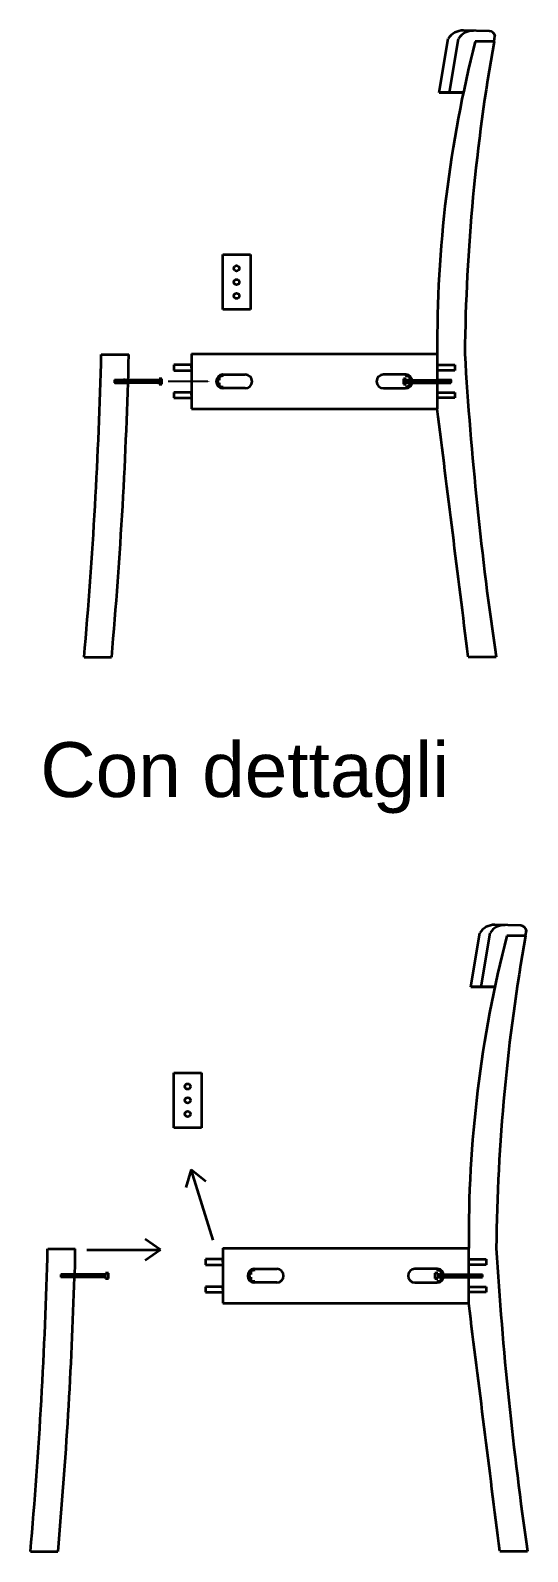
# Model space of a CAD drawing. Header units: millimetres. Extents: x 10348 to 35283, y 6687 to 13230.
# Drawn here: x 30166 to 30888, y 7603 to 9814 of the extents above; entities that cross this region are included whole.
import ezdxf
from ezdxf import colors
from ezdxf.entities.mleader import LeaderData, LeaderLine
from ezdxf.math import Vec2, Vec3

# ---------------------------------------------------------------- set-up
doc = ezdxf.new("R2010")
doc.units = ezdxf.units.MM
doc.layers.add('IF-DETL', color=4, linetype='Continuous', lineweight=35)
doc.layers.add('IF-FURN', color=7, linetype='Continuous', lineweight=35)
doc.styles.get("Standard").update_dxf_attribs({"font": 'arial.ttf'})

msp = doc.modelspace()

# ---------------------------------------------------------------- linework, layer by layer
at = {"layer": 'IF-DETL'}
for p, q in [((30776.8, 9302), (30776.8, 9305.5)), ((30287.8, 9305.1), (30287.8, 9301.5)), ((30287.8, 9305.1), (30288.2, 9305.1)), ((30776.8, 9302), (30776.5, 9302))]:
    msp.add_line(p, q, dxfattribs=at)
for centre, radius, start, end in [((30296.9, 9302.2), 9.17, 158.9289, 171.8754), ((30297.4, 9302.2), 9.17, 158.9289, 184.4088), ((30288.6, 9305.2), 0.417, 54.9424, 125.0576), ((30297.9, 9302.2), 9.17, 158.9289, 184.4088), ((30289.1, 9305.1), 0.484, 57.4171, 122.5829), ((30298.4, 9302.2), 9.17, 158.9289, 184.4088), ((30289.6, 9305.2), 0.417, 54.9424, 125.0576), ((30298.9, 9302.2), 9.17, 158.9289, 184.4088), ((30290.1, 9305.1), 0.484, 57.4171, 122.5829), ((30299.4, 9302.2), 9.17, 158.9289, 184.4088), ((30290.6, 9305.2), 0.417, 54.9424, 125.0576), ((30299.9, 9302.2), 9.17, 158.9289, 184.4088), ((30291.1, 9305.1), 0.484, 57.4171, 122.5829), ((30300.4, 9302.2), 9.17, 158.9289, 184.4088), ((30291.6, 9305.2), 0.417, 54.9424, 125.0576), ((30300.9, 9302.2), 9.17, 158.9289, 184.4088), ((30292.1, 9305.1), 0.484, 57.4171, 122.5829), ((30301.4, 9302.2), 9.17, 158.9289, 184.4088), ((30292.6, 9305.2), 0.417, 54.9424, 125.0576), ((30301.9, 9302.2), 9.17, 158.9289, 184.4088), ((30293.1, 9305.1), 0.484, 57.4171, 122.5829), ((30302.4, 9302.2), 9.17, 158.9289, 184.4088), ((30293.6, 9305.2), 0.417, 54.9424, 125.0576), ((30302.9, 9302.2), 9.17, 158.9289, 184.4088), ((30294.1, 9305.1), 0.484, 57.4171, 122.5829), ((30303.4, 9302.2), 9.17, 158.9289, 184.4088), ((30294.6, 9305.2), 0.417, 54.9424, 125.0576), ((30303.9, 9302.2), 9.17, 158.9289, 184.4088), ((30295.1, 9305.1), 0.484, 57.4171, 122.5829), ((30304.4, 9302.2), 9.17, 158.9289, 184.4088), ((30295.6, 9305.2), 0.417, 54.9424, 125.0576), ((30304.9, 9302.2), 9.17, 158.9289, 184.4088), ((30296.1, 9305.1), 0.484, 57.4171, 122.5829), ((30305.4, 9302.2), 9.17, 158.9289, 184.4088), ((30296.6, 9305.2), 0.417, 54.9424, 125.0576), ((30305.9, 9302.2), 9.17, 158.9289, 184.4088), ((30297.1, 9305.1), 0.484, 57.4171, 122.5829), ((30306.4, 9302.2), 9.17, 158.9289, 184.4088), ((30297.6, 9305.2), 0.417, 54.9424, 125.0576), ((30306.9, 9302.2), 9.17, 158.9289, 184.4088), ((30298.1, 9305.1), 0.484, 57.4171, 122.5829), ((30307.4, 9302.2), 9.17, 158.9289, 184.4088), ((30298.6, 9305.2), 0.417, 54.9424, 125.0576), ((30307.9, 9302.2), 9.17, 158.9289, 184.4088), ((30299.1, 9305.1), 0.484, 57.4171, 122.5829), ((30308.4, 9302.2), 9.17, 158.9289, 184.4088), ((30299.6, 9305.2), 0.417, 54.9424, 125.0576), ((30308.9, 9302.2), 9.17, 158.9289, 184.4088), ((30300.1, 9305.1), 0.484, 57.4171, 122.5829), ((30309.4, 9302.2), 9.17, 158.9289, 184.4088), ((30300.6, 9305.2), 0.417, 54.9424, 125.0576), ((30309.9, 9302.2), 9.17, 158.9289, 184.4088), ((30301.1, 9305.2), 0.484, 57.4171, 122.5829), ((30310.4, 9302.2), 9.17, 158.9289, 184.4088), ((30301.6, 9305.2), 0.417, 54.9424, 125.0576), ((30310.9, 9302.3), 9.17, 158.9289, 184.4088), ((30302.1, 9305.2), 0.484, 57.4171, 122.5829), ((30311.4, 9302.3), 9.17, 158.9289, 184.4088), ((30302.6, 9305.2), 0.417, 54.9424, 125.0576), ((30311.9, 9302.2), 9.17, 158.9289, 184.4088), ((30303.1, 9305.2), 0.484, 57.4171, 122.5829), ((30312.4, 9302.2), 9.17, 158.9289, 184.4088), ((30303.6, 9305.2), 0.417, 54.9424, 125.0576), ((30312.9, 9302.2), 9.17, 158.9289, 184.4088), ((30304.1, 9305.1), 0.484, 57.4171, 122.5829), ((30313.4, 9302.2), 9.17, 158.9289, 184.4088), ((30304.6, 9305.2), 0.417, 54.9424, 125.0576), ((30313.9, 9302.2), 9.17, 158.9289, 184.4088), ((30305.1, 9305.1), 0.484, 57.4171, 122.5829), ((30314.4, 9302.2), 9.17, 158.9289, 184.4088), ((30305.6, 9305.2), 0.417, 54.9424, 125.0576), ((30314.9, 9302.2), 9.17, 158.9289, 184.4088), ((30306.1, 9305.1), 0.484, 57.4171, 122.5829), ((30315.4, 9302.2), 9.17, 158.9289, 184.4088), ((30306.6, 9305.2), 0.417, 54.9424, 125.0576), ((30315.9, 9302.2), 9.17, 158.9289, 184.4088), ((30307.1, 9305.1), 0.484, 57.4171, 122.5829), ((30316.4, 9302.2), 9.17, 158.9289, 184.4088), ((30307.6, 9305.2), 0.417, 54.9424, 125.0576), ((30748.3, 9304.8), 9.17, 338.9289, 4.4088), ((30748.8, 9304.8), 9.17, 338.9289, 4.4088), ((30757.7, 9305.2), 0.43, 56.1241, 123.8759), ((30749.3, 9304.8), 9.17, 338.9289, 4.4088), ((30758.2, 9305.2), 0.456, 55.1885, 124.8115), ((30749.8, 9304.8), 9.17, 338.9289, 4.4088), ((30758.7, 9305.2), 0.43, 56.1241, 123.8759), ((30750.3, 9304.8), 9.17, 338.9289, 4.4088), ((30759.2, 9305.2), 0.456, 55.1885, 124.8115), ((30750.8, 9304.8), 9.17, 338.9289, 4.4088), ((30759.7, 9305.2), 0.43, 56.1241, 123.8759), ((30751.3, 9304.8), 9.17, 338.9289, 4.4088), ((30760.2, 9305.2), 0.456, 55.1885, 124.8115), ((30751.8, 9304.8), 9.17, 338.9289, 4.4088), ((30760.7, 9305.2), 0.43, 56.1241, 123.8759), ((30752.3, 9304.8), 9.17, 338.9289, 4.4088), ((30761.2, 9305.2), 0.456, 55.1885, 124.8115), ((30752.8, 9304.8), 9.17, 338.9289, 4.4088), ((30761.7, 9305.2), 0.43, 56.1241, 123.8759), ((30753.3, 9304.8), 9.17, 338.9289, 4.4088), ((30762.2, 9305.2), 0.456, 55.1885, 124.8115), ((30753.8, 9304.8), 9.17, 338.9289, 4.4088), ((30762.7, 9305.2), 0.43, 56.1241, 123.8759), ((30754.3, 9304.8), 9.17, 338.9289, 4.4088), ((30763.2, 9305.2), 0.456, 55.1885, 124.8115), ((30754.8, 9304.8), 9.17, 338.9289, 4.4088), ((30763.7, 9305.2), 0.43, 56.1241, 123.8759), ((30755.3, 9304.8), 9.17, 338.9289, 4.4088), ((30764.2, 9305.2), 0.456, 55.1885, 124.8115), ((30755.8, 9304.8), 9.17, 338.9289, 4.4088), ((30764.6, 9305.2), 0.43, 56.1241, 123.8759), ((30756.3, 9304.8), 9.17, 338.9289, 4.4088), ((30765.1, 9305.2), 0.456, 55.1885, 124.8115), ((30756.8, 9304.8), 9.17, 338.9289, 4.4088), ((30765.6, 9305.2), 0.43, 56.1241, 123.8759), ((30757.3, 9304.8), 9.17, 338.9289, 4.4088), ((30766.1, 9305.2), 0.456, 55.1885, 124.8115), ((30757.8, 9304.8), 9.17, 338.9289, 4.4088), ((30766.6, 9305.2), 0.43, 56.1241, 123.8759), ((30758.3, 9304.8), 9.17, 338.9289, 4.4088), ((30767.1, 9305.2), 0.456, 55.1885, 124.8115), ((30758.8, 9304.8), 9.17, 338.9289, 4.4088), ((30767.6, 9305.2), 0.43, 56.1241, 123.8759), ((30759.3, 9304.8), 9.17, 338.9289, 4.4088), ((30768.1, 9305.2), 0.456, 55.1885, 124.8115), ((30759.8, 9304.8), 9.17, 338.9289, 4.4088), ((30768.6, 9305.2), 0.43, 56.1241, 123.8759), ((30760.3, 9304.8), 9.17, 338.9289, 4.4088), ((30769.1, 9305.2), 0.456, 55.1885, 124.8115), ((30760.8, 9304.8), 9.17, 338.9289, 4.4088), ((30769.6, 9305.2), 0.43, 56.1241, 123.8759), ((30761.3, 9304.8), 9.17, 338.9289, 4.4088), ((30770.1, 9305.2), 0.456, 55.1885, 124.8115), ((30761.8, 9304.8), 9.17, 338.9289, 4.4088), ((30770.6, 9305.2), 0.43, 56.1241, 123.8759), ((30762.3, 9304.8), 9.17, 338.9289, 4.4088), ((30771.1, 9305.2), 0.456, 55.1885, 124.8115), ((30762.8, 9304.8), 9.17, 338.9289, 4.4088), ((30771.6, 9305.2), 0.43, 56.1241, 123.8759), ((30763.3, 9304.8), 9.17, 338.9289, 4.4088), ((30772.1, 9305.2), 0.456, 55.1885, 124.8115), ((30763.8, 9304.8), 9.17, 338.9289, 4.4088), ((30772.6, 9305.2), 0.43, 56.1241, 123.8759), ((30764.3, 9304.8), 9.17, 338.9289, 4.4088), ((30773.1, 9305.2), 0.456, 55.1885, 124.8115), ((30764.8, 9304.8), 9.17, 338.9289, 4.4088), ((30773.6, 9305.2), 0.43, 56.1241, 123.8759), ((30765.3, 9304.8), 9.17, 338.9289, 4.4088), ((30774.1, 9305.2), 0.456, 55.1885, 124.8115), ((30765.8, 9304.8), 9.17, 338.9289, 4.4088), ((30774.6, 9305.2), 0.43, 56.1241, 123.8759), ((30766.3, 9304.8), 9.17, 338.9289, 4.4088), ((30775.1, 9305.2), 0.456, 55.1885, 124.8115), ((30766.8, 9304.8), 9.17, 338.9289, 4.4088), ((30775.6, 9305.2), 0.43, 56.1241, 123.8759), ((30767.3, 9304.8), 9.17, 338.9289, 4.4088), ((30776.1, 9305.2), 0.456, 55.1885, 124.8115), ((30776.6, 9305.1), 0.485, 64.4299, 115.5701), ((30288, 9302), 0.485, 244.4299, 295.5701), ((30288.5, 9301.9), 0.456, 235.1885, 304.8115), ((30289, 9301.9), 0.43, 236.1241, 303.8759), ((30289.5, 9301.9), 0.456, 235.1885, 304.8115), ((30290, 9301.9), 0.43, 236.1241, 303.8759), ((30290.5, 9301.9), 0.456, 235.1885, 304.8115), ((30291, 9301.9), 0.43, 236.1241, 303.8759), ((30291.5, 9301.9), 0.456, 235.1885, 304.8115), ((30292, 9301.9), 0.43, 236.1241, 303.8759), ((30292.5, 9301.9), 0.456, 235.1885, 304.8115), ((30293, 9301.9), 0.43, 236.1241, 303.8759), ((30293.5, 9301.9), 0.456, 235.1885, 304.8115), ((30294, 9301.9), 0.43, 236.1241, 303.8759), ((30294.5, 9301.9), 0.456, 235.1885, 304.8115), ((30295, 9301.9), 0.43, 236.1241, 303.8759), ((30295.5, 9301.9), 0.456, 235.1885, 304.8115), ((30296, 9301.9), 0.43, 236.1241, 303.8759), ((30296.5, 9301.9), 0.456, 235.1885, 304.8115), ((30297, 9301.9), 0.43, 236.1241, 303.8759), ((30297.5, 9301.9), 0.456, 235.1885, 304.8115), ((30298, 9301.9), 0.43, 236.1241, 303.8759), ((30298.5, 9301.9), 0.456, 235.1885, 304.8115), ((30299, 9301.9), 0.43, 236.1241, 303.8759), ((30299.5, 9301.9), 0.456, 235.1885, 304.8115), ((30300, 9301.9), 0.43, 236.1241, 303.8759), ((30300.5, 9301.9), 0.456, 235.1885, 304.8115), ((30301, 9301.9), 0.43, 236.1241, 303.8759), ((30301.5, 9301.9), 0.456, 235.1885, 304.8115), ((30302, 9301.9), 0.43, 236.1241, 303.8759), ((30302.5, 9301.9), 0.456, 235.1885, 304.8115), ((30303, 9301.9), 0.43, 236.1241, 303.8759), ((30303.5, 9301.9), 0.456, 235.1885, 304.8115), ((30304, 9301.9), 0.43, 236.1241, 303.8759), ((30304.5, 9301.9), 0.456, 235.1885, 304.8115), ((30305, 9301.9), 0.43, 236.1241, 303.8759), ((30305.5, 9301.9), 0.456, 235.1885, 304.8115), ((30306, 9301.9), 0.43, 236.1241, 303.8759), ((30306.5, 9301.9), 0.456, 235.1885, 304.8115), ((30307, 9301.9), 0.43, 236.1241, 303.8759), ((30757.1, 9301.9), 0.417, 234.9424, 305.0576), ((30757.6, 9301.9), 0.484, 237.4171, 302.5829), ((30758.1, 9301.9), 0.417, 234.9424, 305.0576), ((30758.6, 9301.9), 0.484, 237.4171, 302.5829), ((30759.1, 9301.9), 0.417, 234.9424, 305.0576), ((30759.6, 9301.9), 0.484, 237.4171, 302.5829), ((30760.1, 9301.9), 0.417, 234.9424, 305.0576), ((30760.6, 9301.9), 0.484, 237.4171, 302.5829), ((30761.1, 9301.9), 0.417, 234.9424, 305.0576), ((30761.6, 9301.9), 0.484, 237.4171, 302.5829), ((30762.1, 9301.8), 0.417, 234.9424, 305.0576), ((30762.6, 9301.9), 0.484, 237.4171, 302.5829), ((30763.1, 9301.9), 0.417, 234.9424, 305.0576), ((30763.6, 9301.9), 0.484, 237.4171, 302.5829), ((30764.1, 9301.9), 0.417, 234.9424, 305.0576), ((30764.6, 9301.9), 0.484, 237.4171, 302.5829), ((30765.1, 9301.9), 0.417, 234.9424, 305.0576), ((30765.6, 9301.9), 0.484, 237.4171, 302.5829), ((30766.1, 9301.9), 0.417, 234.9424, 305.0576), ((30766.6, 9301.9), 0.484, 237.4171, 302.5829), ((30767.1, 9301.9), 0.417, 234.9424, 305.0576), ((30767.6, 9301.9), 0.484, 237.4171, 302.5829), ((30768.1, 9301.9), 0.417, 234.9424, 305.0576), ((30768.6, 9301.9), 0.484, 237.4171, 302.5829), ((30769.1, 9301.9), 0.417, 234.9424, 305.0576), ((30769.6, 9301.9), 0.484, 237.4171, 302.5829), ((30770.1, 9301.9), 0.417, 234.9424, 305.0576), ((30770.6, 9301.9), 0.484, 237.4171, 302.5829), ((30771.1, 9301.9), 0.417, 234.9424, 305.0576), ((30771.6, 9301.9), 0.484, 237.4171, 302.5829), ((30772.1, 9301.9), 0.417, 234.9424, 305.0576), ((30772.6, 9301.9), 0.484, 237.4171, 302.5829), ((30773.1, 9301.9), 0.417, 234.9424, 305.0576), ((30773.6, 9301.9), 0.484, 237.4171, 302.5829), ((30774.1, 9301.9), 0.417, 234.9424, 305.0576), ((30774.6, 9301.9), 0.484, 237.4171, 302.5829), ((30775.1, 9301.9), 0.417, 234.9424, 305.0576), ((30775.6, 9301.9), 0.484, 237.4171, 302.5829), ((30776.1, 9301.9), 0.417, 234.9424, 305.0576), ((30767.8, 9304.8), 9.17, 338.9289, 351.8754)]:
    msp.add_arc(centre, radius, start, end, dxfattribs=at)
at = {"layer": 'IF-FURN'}
for p, q in [((30759.7, 9723.5), (30772.7, 9801.7)), ((30774.7, 9723.5), (30787.7, 9801.7)), ((30832.6, 9812.4), (30794.7, 9813.5)), ((30824.6, 9797.5), (30812.1, 9797.5)), ((30839.4, 9797.5), (30824.6, 9797.5)), ((30839.4, 9797.5), (30840.7, 9805)), ((30759.7, 9723.5), (30794.8, 9723.5)), ((30794.8, 9723.5), (30759.7, 9723.5)), ((30759.7, 9723.5), (30779.7, 9723.5)), ((30774.7, 9723.5), (30794.8, 9723.5)), ((30794.8, 9723.5), (30781.2, 9723.5)), ((30445.3, 9407.8), (30445.3, 9487.8)), ((30445.3, 9487.8), (30485.3, 9487.8)), ((30485.3, 9487.8), (30485.3, 9407.8)), ((30485.3, 9407.8), (30445.3, 9407.8)), ((30268.7, 9342.8), (30308.8, 9342.8)), ((30399.7, 9327.5), (30374.3, 9327.5)), ((30374.3, 9327.5), (30374.3, 9319.5)), ((30399.7, 9343.5), (30756.8, 9343.5)), ((30399.7, 9343.5), (30399.7, 9263.5)), ((30399.7, 9323.5), (30399.7, 9327.5)), ((30756.8, 9343.5), (30756.8, 9263.5)), ((30756.8, 9343.5), (30756.8, 9263.5)), ((30756.8, 9327.5), (30782.2, 9327.5)), ((30782.2, 9327.5), (30782.2, 9319.5)), ((30352.9, 9305.5), (30307.8, 9305.5)), ((30352.9, 9299.5), (30352.9, 9307.5)), ((30352.9, 9307.5), (30352.9, 9305.5)), ((30356.9, 9307.5), (30352.9, 9307.5)), ((30356.9, 9299.5), (30356.9, 9307.5)), ((30374.3, 9319.5), (30399.7, 9319.5)), ((30440.1, 9305.5), (30437.6, 9305.5)), ((30440.1, 9309.5), (30440.1, 9305.5)), ((30445.9, 9311.5), (30445, 9313.5)), ((30445.9, 9313.5), (30477.8, 9313.5)), ((30710.6, 9313.5), (30678.7, 9313.5)), ((30711.7, 9307.5), (30707.7, 9307.5)), ((30707.7, 9307.5), (30707.7, 9299.5)), ((30711.7, 9307.5), (30707.7, 9307.5)), ((30707.7, 9307.5), (30707.7, 9299.5)), ((30710.6, 9311.5), (30711.5, 9313.5)), ((30711.7, 9307.5), (30711.7, 9299.5)), ((30711.7, 9307.5), (30711.7, 9305.5)), ((30711.7, 9307.5), (30711.7, 9299.5)), ((30711.7, 9307.5), (30711.7, 9305.5)), ((30711.7, 9305.5), (30756.8, 9305.5)), ((30711.7, 9305.5), (30757.4, 9305.5)), ((30716.4, 9309.5), (30716.4, 9305.5)), ((30716.4, 9305.5), (30718.9, 9305.5)), ((30782.2, 9319.5), (30756.8, 9319.5)), ((30352.9, 9301.5), (30307.2, 9301.5)), ((30352.9, 9299.5), (30356.9, 9299.5)), ((30399.7, 9287.5), (30374.3, 9287.5)), ((30374.3, 9287.5), (30374.3, 9279.5)), ((30399.7, 9283.5), (30399.7, 9287.5)), ((30437.6, 9301.5), (30440.1, 9301.5)), ((30440.1, 9301.5), (30440.1, 9297.5)), ((30445.9, 9295.5), (30445, 9293.6)), ((30477.8, 9293.5), (30445.9, 9293.5)), ((30678.7, 9293.5), (30710.6, 9293.5)), ((30707.7, 9299.5), (30711.7, 9299.5)), ((30707.7, 9299.5), (30711.7, 9299.5)), ((30710.6, 9295.5), (30711.5, 9293.6)), ((30711.7, 9299.5), (30711.7, 9301.5)), ((30711.7, 9301.5), (30756.8, 9301.5)), ((30711.7, 9299.5), (30711.7, 9301.5)), ((30711.7, 9301.5), (30756.8, 9301.5)), ((30718.9, 9301.5), (30716.4, 9301.5)), ((30716.4, 9301.5), (30716.4, 9297.5)), ((30756.8, 9287.5), (30782.2, 9287.5)), ((30782.2, 9287.5), (30782.2, 9279.5)), ((30374.3, 9279.5), (30399.7, 9279.5)), ((30399.7, 9263.5), (30756.8, 9263.5)), ((30782.2, 9279.5), (30756.8, 9279.5)), ((30243.7, 8902.8), (30283.7, 8902.8)), ((30801.8, 8903.5), (30842.3, 8903.5)), ((30878.3, 8512.9), (30840.5, 8514)), ((30805.4, 8424), (30818.5, 8502.1)), ((30820.4, 8424), (30833.5, 8502.1)), ((30870.3, 8498), (30857.8, 8498)), ((30885.1, 8498), (30870.3, 8498)), ((30885.1, 8498), (30886.5, 8505.5)), ((30805.4, 8424), (30840.5, 8424)), ((30840.5, 8424), (30805.4, 8424)), ((30805.4, 8424), (30825.4, 8424)), ((30820.4, 8424), (30840.5, 8424)), ((30840.5, 8424), (30827, 8424)), ((30374.3, 8219), (30374.3, 8299)), ((30374.3, 8299), (30414.3, 8299)), ((30414.3, 8299), (30414.3, 8219)), ((30414.3, 8219), (30374.3, 8219)), ((30399.5, 8158.4), (30391.4, 8132.5)), ((30431.2, 8055.8), (30399.5, 8158.4)), ((30399.5, 8158.4), (30420.8, 8141.5)), ((30355, 8041.6), (30332.6, 8057)), ((30190.9, 8043.2), (30231, 8043.2)), ((30247.6, 8041.8), (30355, 8041.6)), ((30355, 8041.6), (30332.6, 8026.3)), ((30445.4, 8028), (30420.1, 8028)), ((30420.1, 8028), (30420.1, 8020)), ((30445.4, 8044), (30802.6, 8044)), ((30445.4, 8044), (30445.4, 7964)), ((30445.4, 8024), (30445.4, 8028)), ((30802.6, 8006), (30802.6, 8044)), ((30802.6, 8028), (30827.9, 8028)), ((30827.9, 8028), (30827.9, 8020)), ((30229.9, 8006), (30209.9, 8006)), ((30209.9, 8006), (30209.9, 8005.5)), ((30209.9, 8005.5), (30209.9, 8002)), ((30229.3, 8002), (30209.9, 8002)), ((30275.1, 8002), (30229.3, 8002)), ((30275.1, 8006), (30229.9, 8006)), ((30275.1, 8000), (30275.1, 8008)), ((30275.1, 8008), (30275.1, 8006)), ((30279.1, 8008), (30275.1, 8008)), ((30279.1, 8000), (30279.1, 8008)), ((30420.1, 8020), (30445.4, 8020)), ((30485.8, 8006), (30483.4, 8006)), ((30483.4, 8002), (30485.8, 8002)), ((30485.8, 8010), (30485.8, 8006)), ((30485.8, 8002), (30485.8, 7998)), ((30491.7, 8012), (30490.7, 8013.9)), ((30491.7, 8014), (30523.6, 8014)), ((30756.3, 8014), (30724.4, 8014)), ((30757.5, 8008), (30753.5, 8008)), ((30753.5, 8008), (30753.5, 8000)), ((30757.5, 8008), (30753.5, 8008)), ((30753.5, 8008), (30753.5, 8000)), ((30756.3, 8012), (30757.3, 8013.9)), ((30757.5, 8008), (30757.5, 8000)), ((30757.5, 8008), (30757.5, 8006)), ((30757.5, 8008), (30757.5, 8000)), ((30757.5, 8008), (30757.5, 8006)), ((30757.5, 8006), (30802.6, 8006)), ((30757.5, 8006), (30803.2, 8006)), ((30757.5, 8000), (30757.5, 8002)), ((30757.5, 8002), (30802.6, 8002)), ((30757.5, 8000), (30757.5, 8002)), ((30757.5, 8002), (30802.6, 8002)), ((30762.2, 8010), (30762.2, 8006)), ((30762.2, 8006), (30764.6, 8006)), ((30764.6, 8002), (30762.2, 8002)), ((30762.2, 8002), (30762.2, 7998)), ((30827.9, 8020), (30802.6, 8020)), ((30802.6, 7964), (30802.6, 8002)), ((30802.6, 8002), (30822.6, 8002)), ((30803.2, 8006), (30822.6, 8006)), ((30822.6, 8002.4), (30822.6, 8006)), ((30822.6, 8002), (30822.6, 8002.4)), ((30275.1, 8000), (30279.1, 8000)), ((30445.4, 7988), (30420.1, 7988)), ((30420.1, 7988), (30420.1, 7980)), ((30420.1, 7980), (30445.4, 7980)), ((30445.4, 7984), (30445.4, 7988)), ((30491.7, 7996), (30490.7, 7994)), ((30523.6, 7994), (30491.7, 7994)), ((30724.4, 7994), (30756.3, 7994)), ((30753.5, 8000), (30757.5, 8000)), ((30753.5, 8000), (30757.5, 8000)), ((30756.3, 7996), (30757.3, 7994)), ((30802.6, 7988), (30827.9, 7988)), ((30827.9, 7980), (30802.6, 7980)), ((30827.9, 7988), (30827.9, 7980)), ((30445.4, 7964), (30802.6, 7964)), ((30847.6, 7604), (30888, 7604)), ((30165.9, 7603.2), (30205.9, 7603.2))]:
    msp.add_line(p, q, dxfattribs=at)
for centre in [(30465.3, 9467.8), (30465.3, 9447.8), (30465.3, 9427.8), (30394.3, 8279), (30394.3, 8259), (30394.3, 8239)]:
    msp.add_circle(centre, 4, dxfattribs=at)
for centre, radius, start, end in [((32523.2, 9359), 1766.4, 165.6269, 180.5027), ((30795, 9786.8), 26.7, 90.4962, 146.2263), ((30808.7, 9788.1), 25, 87.7219, 147.2313), ((33554.2, 9314.2), 2757.5, 169.9048, 179.3899), ((30831.8, 9803.4), 9.11, 10.3999, 84.9677), ((23282.4, 9519), 6988.6, 354.94119, 358.55492), ((23322.5, 9519), 6988.6, 354.94119, 358.55492), ((35951.3, 9653.5), 5163.8, 183.4409, 188.3505), ((30445.9, 9303.5), 10, 90, 270), ((30445.9, 9303.5), 10, 95.4225, 264.5775), ((30445.4, 9303.5), 8.02, 86.088, 273.912), ((30477.8, 9303.5), 10, 270, 90), ((30678.7, 9303.5), 10, 90, 270), ((30710.6, 9303.5), 10, 270, 90), ((30711.1, 9303.5), 8.02, 266.088, 93.912), ((30710.6, 9303.5), 10, 275.4225, 84.5775), ((-1262182.9, -152536.8), 1303024.3, 7.1170399, 7.1329928), ((30840.7, 8487.3), 26.7, 90.4962, 146.2263), ((30854.5, 8488.6), 25, 87.7219, 147.2313), ((30877.5, 8503.8), 9.11, 10.3999, 84.9677), ((32568.9, 8059.5), 1766.4, 165.6269, 180.5027), ((33599.9, 8014.6), 2757.5, 169.9048, 179.3899), ((23204.5, 8219.5), 6988.6, 354.94119, 358.55492), ((29494.8, 8039.4), 736.2, 357.3992, 0.3003), ((35997.1, 8353.9), 5163.8, 183.4409, 188.3505), ((23244.6, 8219.5), 6988.6, 354.94119, 358.21649), ((30491.7, 8004), 10, 90, 270), ((30491.7, 8004), 10, 95.4225, 264.5775), ((30491.1, 8004), 8.02, 86.088, 273.912), ((30523.6, 8004), 10, 270, 90), ((30724.4, 8004), 10, 90, 270), ((30756.3, 8004), 10, 270, 90), ((30756.9, 8004), 8.02, 266.088, 93.912), ((30756.3, 8004), 10, 275.4225, 84.5775), ((-1262137.1, -153836.3), 1303024.3, 7.1170399, 7.1329928)]:
    msp.add_arc(centre, radius, start, end, dxfattribs=at)

# ---------------------------------------------------------------- texts
at = {"layer": 'IF-FURN', "insert": (30180.2, 8779.3), "char_height": 79.667, "attachment_point": 1}
msp.add_mtext_dynamic_manual_height_columns('Con dettagli', width=1414.315, gutter_width=12.5, heights=[0], dxfattribs=at)

# ---------------------------------------------------------------- leaders
ml = msp.add_multileader_mtext('Standard')
ml.set_content('', color=256)
ml.set_leader_properties()
ml.build(insert=Vec2(0, 0))
ctx = ml.context
ctx.base_point, ctx.plane_origin = Vec3(30361.7, 9303.5), Vec3(30427.4, 9303.5)
ctx.text_align_type = 2
notes = []
notes.append((ctx, [(0, (1, 1, 0), (30373.7, 9303.5), (-1, 0), 8, [(0, [(30427.4, 9303.5)], 0, [])])]))
ctx.mtext.insert, ctx.mtext.alignment, ctx.mtext.flow_direction = Vec3(30363.7, 9305.5), 3, 5
for ctx, leaders in notes:
    for number, flags, end, landing, length, lines in leaders:
        leader = LeaderData()
        leader.index, (leader.has_last_leader_line, leader.has_dogleg_vector, leader.attachment_direction) = number, flags
        leader.last_leader_point, leader.dogleg_vector, leader.dogleg_length = Vec3(end), Vec3(landing), length
        for number, points, colour, breaks in lines:
            line = LeaderLine()
            line.index, line.vertices, line.color, line.breaks = number, Vec3.list(points), colors.encode_raw_color(colour), breaks
            leader.lines.append(line)
        ctx.leaders.append(leader)

doc.saveas('drawing.dxf')
